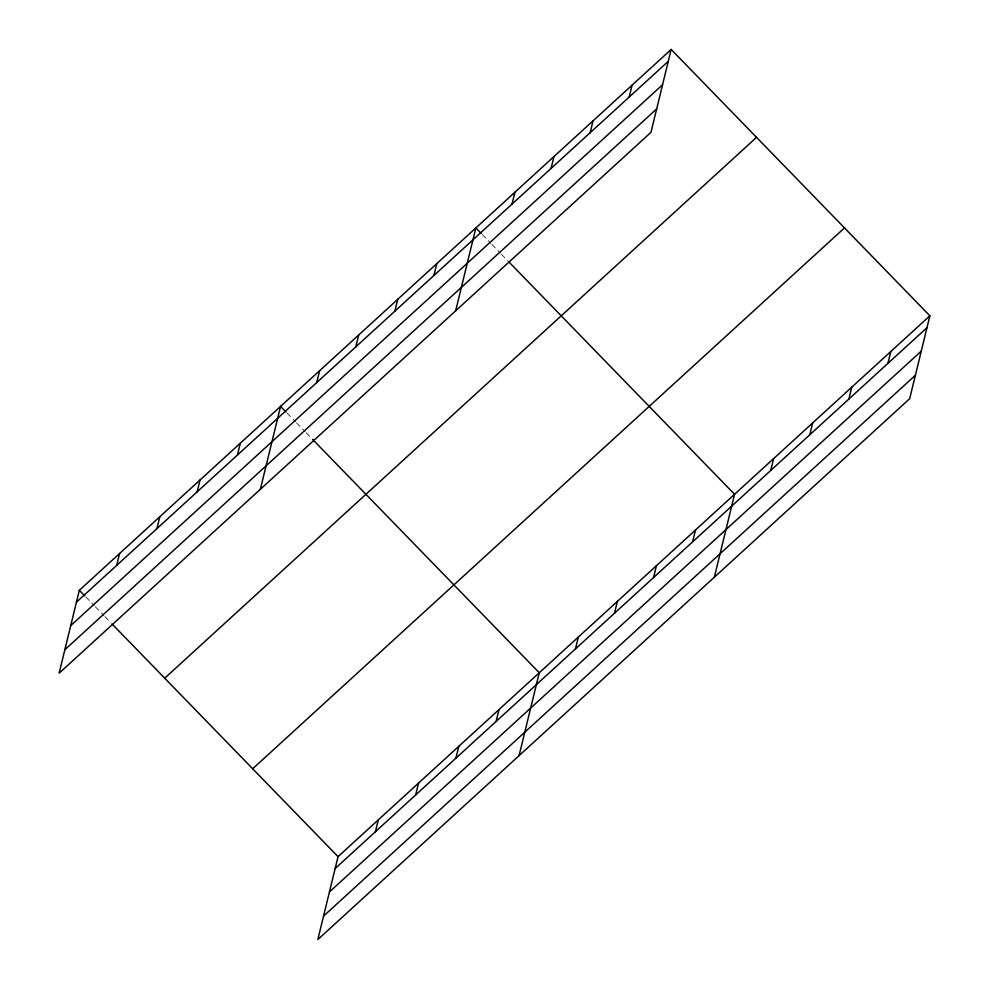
<?xml version="1.0" encoding="UTF-8"?>
<svg xmlns="http://www.w3.org/2000/svg" width="989" height="989" viewBox="0 0 989 989"><rect width="100%" height="100%" fill="white"/><g stroke="black" fill="none" stroke-linecap="round" stroke-linejoin="round"><path stroke-width="0.74" stroke-dasharray="4.95 3.71" d="M482.261 234.529L490.804 243.319M491.867 244.407L500.409 253.196M501.472 254.297L507.876 260.898M286.958 413.006L295.501 421.796M296.564 422.896L305.107 431.686M306.17 432.786L311.51 438.275M85.734 596.886L94.276 605.676M95.34 606.776L103.882 615.566M104.945 616.666L111.349 623.268"/><path stroke-width="1.48" d="M671.16 49.45L79.33 590.297L59.13 673.188L650.96 132.341L671.16 49.45L929.87 315.812L909.67 398.703L317.84 939.55L338.04 856.659L929.87 315.812M116.69 565.399L119.582 553.519M156.93 528.621L159.822 516.74M197.17 491.842L200.062 479.962M237.422 455.064L240.315 443.183M260.354 489.295L280.555 406.405L285.895 411.906M316.727 382.595L319.62 370.714M355.78 346.892L358.673 335.024M394.846 311.201L397.739 299.321M433.899 275.498L436.792 263.63M455.657 310.818L475.857 227.927L481.198 233.429M512.03 204.105L514.923 192.237M375.4 831.761L378.293 819.881M551.083 168.414L553.976 156.534M415.64 794.983L418.532 783.103M590.149 132.711L593.041 120.843M455.88 758.204L458.772 746.324M629.202 97.021L632.095 85.141M496.132 721.426L499.025 709.546M519.064 755.658L539.265 672.767L312.573 439.376M575.437 648.957L578.33 637.077M614.49 613.254L617.383 601.386M653.556 577.564L656.449 565.683M692.609 541.861L695.502 529.993M714.367 577.18L734.567 494.29L508.939 261.986M770.728 470.467L773.633 458.599M809.793 434.777L812.686 422.896M848.859 399.074L851.752 387.206M887.912 363.383L890.805 351.503M76.437 602.177L668.267 61.318M70.726 625.604L662.556 84.757M64.841 649.748L656.671 108.901M164.706 678.194L756.536 137.347M252.677 768.762L844.495 227.915M335.147 868.54L926.977 327.68M329.436 891.967L921.266 351.12M323.551 916.111L915.381 375.264M79.33 590.297L84.671 595.798M112.425 624.356L338.04 856.659"/></g></svg>
